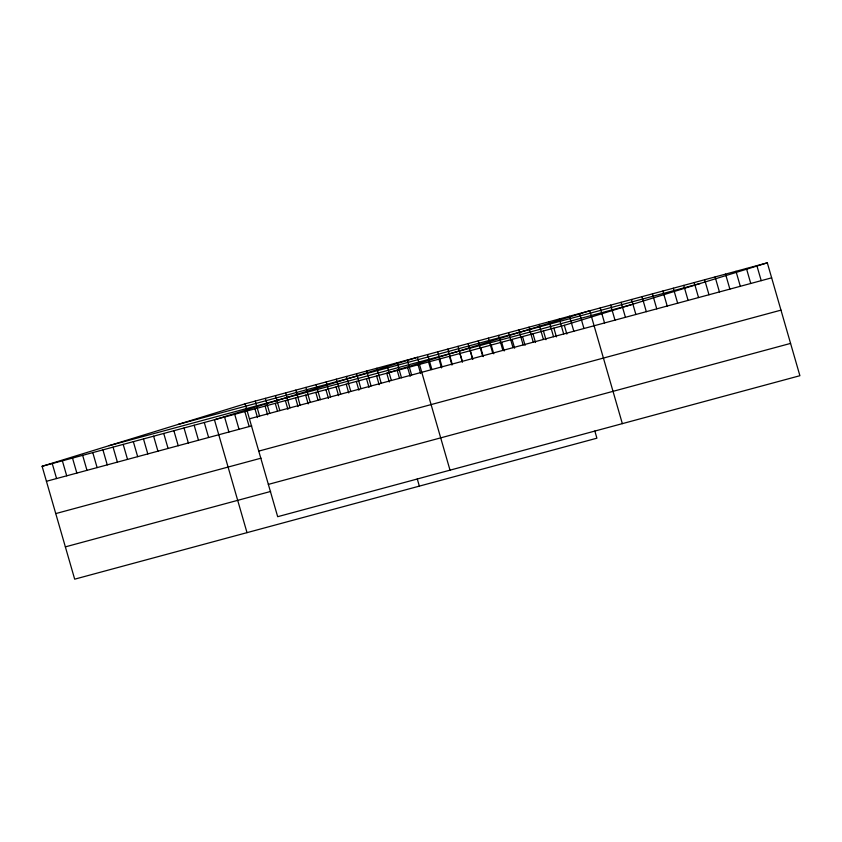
<?xml version="1.0" encoding="UTF-8"?>
<svg xmlns="http://www.w3.org/2000/svg" width="842" height="842" viewBox="0 0 842 842"><rect width="100%" height="100%" fill="white"/><g stroke="black" fill="none" stroke-linecap="round" stroke-linejoin="round"><path stroke-width="1.26" d="M594.831 431.009L596.904 438.187L74.685 579.17L42.1 466.289L245.096 403.813L767.315 262.83L799.9 375.711L277.681 516.693L245.096 403.813M42.1 466.289L564.319 325.307L767.315 262.83M178.115 424.431L700.333 283.449M109.092 445.671L631.311 304.699M249.432 418.811L771.651 277.839M46.436 481.287L251.705 425.873M258.757 451.112L780.976 310.14M55.751 513.588L261.031 458.174M268.356 484.392L790.575 343.41M65.36 546.868L270.64 491.454M756.874 265.651L761.21 280.66M746.433 268.472L750.759 283.48M735.982 271.292L740.318 286.301M725.541 274.113L729.877 289.122M715.1 276.934L719.426 291.932M704.649 279.755L708.985 294.753M694.208 282.575L698.544 297.573M683.767 285.385L688.093 300.394M673.316 288.206L677.652 303.215M662.875 291.027L667.211 306.035M652.434 293.847L656.76 308.856M641.983 296.668L646.319 311.677M631.542 299.489L635.878 314.498M621.101 302.31L625.427 317.308M610.65 305.13L614.986 320.128M600.209 307.951L604.535 322.949M622.343 423.642L589.768 310.761L386.762 373.248L389.288 381.994M579.622 313.498L583.959 328.506M569.487 316.234L573.823 331.243M564.319 325.307L566.845 334.063M559.351 318.971L563.687 333.979M553.878 328.127L556.404 336.884M549.216 321.707L553.552 336.716M543.427 330.948L545.953 339.705M539.08 324.444L543.406 339.452M532.986 333.769L535.512 342.526M528.944 327.18L533.27 342.189M522.545 336.589L525.071 345.346M518.809 329.917L523.135 344.925M512.094 339.41L514.62 348.167M508.663 332.653L512.999 347.662M501.653 342.231L504.179 350.977M498.527 335.4L502.863 350.398M491.212 345.052L493.738 353.798M488.392 338.137L492.728 353.135M480.761 347.872L483.287 356.619M478.256 340.873L482.582 355.871M470.32 350.682L472.846 359.439M468.12 343.61L472.446 358.608M457.985 346.346L462.311 361.344M459.879 353.503L462.405 362.26M447.839 349.083L452.175 364.081M449.428 356.324L451.954 365.081M437.703 351.819L442.039 366.817M438.987 359.145L441.513 367.901M427.568 354.556L431.904 369.554M428.546 361.965L430.704 369.47M450.017 470.162L417.432 357.292L214.436 419.769L247.011 532.649M418.095 364.786L420.621 373.543M407.296 360.029L411.622 375.027M407.654 367.607L410.18 376.353M397.161 362.765L401.487 377.763M397.213 370.427L399.371 377.932M387.025 365.502L391.351 380.5M417.274 478.94L419.348 486.118M376.879 368.238L381.215 383.236M376.627 375.985L379.153 384.731M366.744 370.975L371.08 385.973M366.491 378.721L369.017 387.467M356.608 373.711L360.944 388.709M356.355 381.458L358.881 390.204M346.472 376.448L350.798 391.446M346.22 384.194L348.746 392.94M336.337 379.184L340.663 394.182M336.074 386.931L338.61 395.677M326.201 381.921L330.527 396.919M325.938 389.667L328.464 398.413M316.055 384.657L320.392 399.655M315.803 392.404L317.971 399.897M305.92 387.394L310.256 402.392M305.667 395.14L308.193 403.886M295.784 390.13L300.12 405.128M295.531 397.877L298.057 406.623M285.648 392.867L289.985 407.865M285.396 400.613L287.922 409.359M275.513 395.603L279.839 410.601M275.26 403.35L277.418 410.843M265.377 398.34L269.703 413.338M265.114 406.086L267.64 414.832M255.242 401.076L259.568 416.074M254.979 408.823L257.505 417.569M244.843 411.559L249.179 426.557M234.708 414.296L239.033 429.294M224.572 417.032L228.898 432.03M204.29 422.505L208.627 437.503M194.155 425.242L198.491 440.24M184.019 427.978L188.355 442.976M173.884 430.715L178.22 445.713M163.748 433.451L168.074 448.449M153.612 436.188L157.938 451.186M143.477 438.924L147.803 453.922M133.331 441.661L137.667 456.659M123.195 444.397L127.531 459.395M113.06 447.134L117.396 462.132M102.924 449.87L107.25 464.868M92.788 452.607L97.114 467.605M82.653 455.343L86.979 470.341M72.507 458.08L76.843 473.078M62.371 460.816L66.707 475.814M52.236 463.553L56.572 478.551"/></g></svg>
